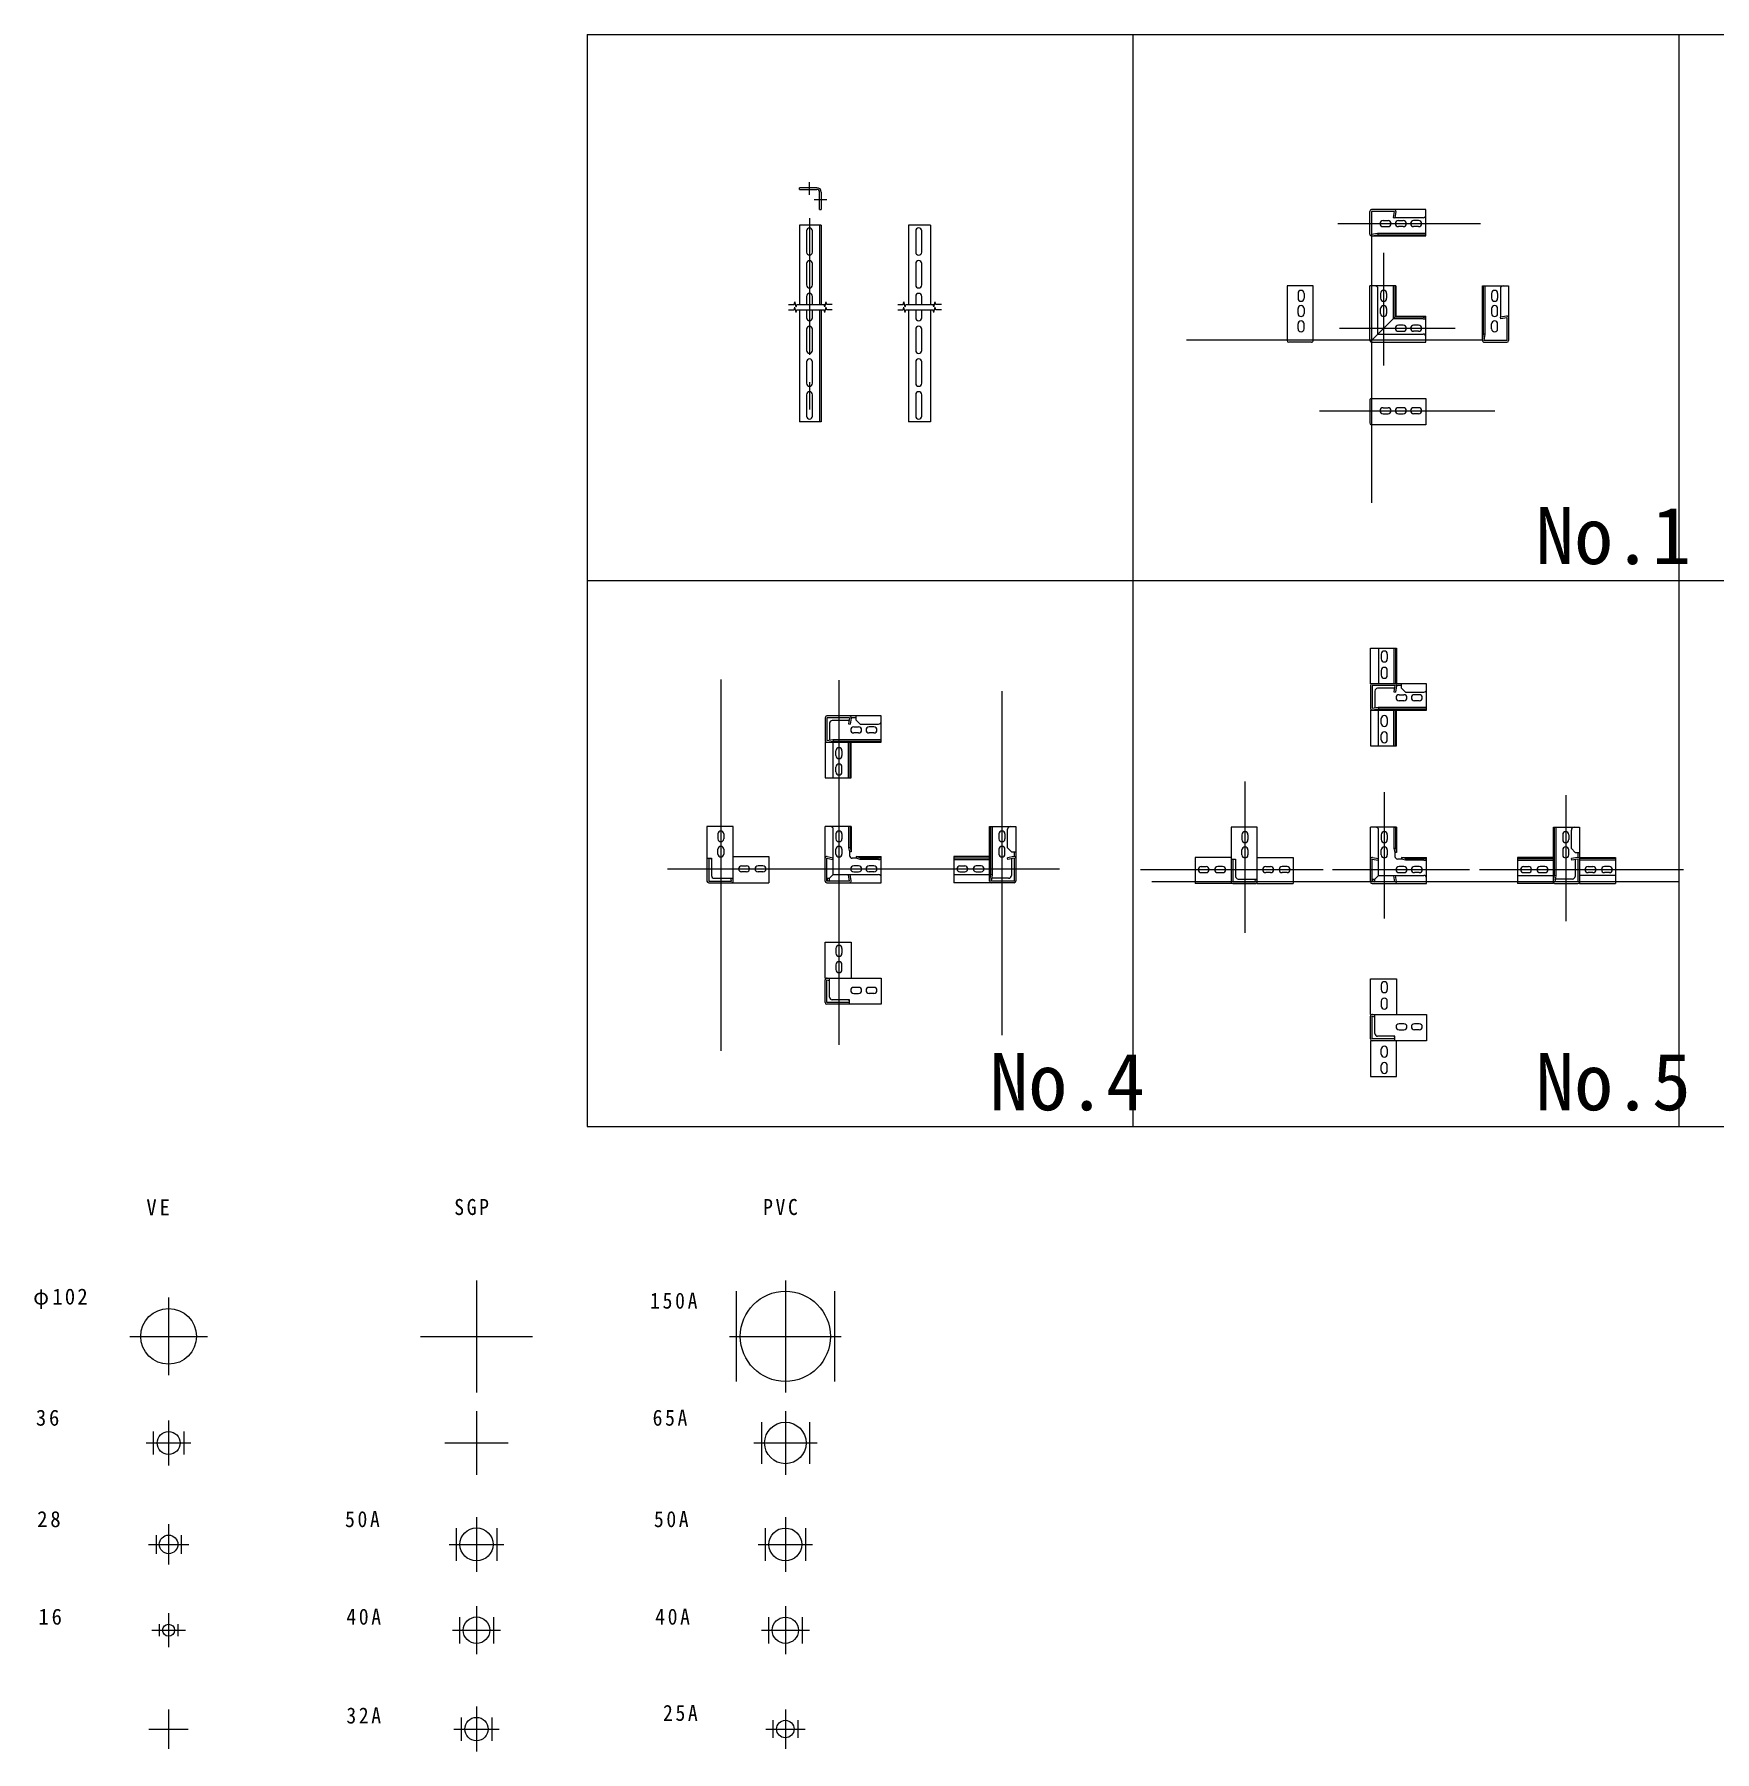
# Model space of a CAD drawing. Units: millimetres at full size, sheet at 1:50. Extents: x -29943 to 12787, y -4404 to 10657.
# Drawn here: x -13202 to -10124, y 7513 to 10657 of the extents above; entities that cross this region are included whole.
import ezdxf
from ezdxf.enums import TextEntityAlignment as Align

# ---------------------------------------------------------------- set-up
doc = ezdxf.new("R2010")
doc.units = ezdxf.units.MM
doc.header["$LTSCALE"] = 50
doc.linetypes.add('CHAIN1', pattern=[8, 5, -1, 1, -1])
for name, color, linetype, lineweight in [('0-1_接続金具', 7, 'Continuous', 18), ('0-2_中心線', 4, 'Continuous', 9), ('0-4_パイプ', 7, 'Continuous', 9)]:
    doc.layers.add(name, color=color, linetype=linetype, lineweight=lineweight)
doc.styles.add('ＭＳ ゴシック', font='')
doc.styles.get('ＭＳ ゴシック').set_extended_font_data('MS Gothic')

msp = doc.modelspace()

# ---------------------------------------------------------------- linework, layer by layer
at = {"layer": '0-1_接続金具', "color": 4}
for p, q in [((-12189.16, 10657.04), (-12189.16, 8657.04)), ((-11189.16, 10657.04), (-11189.16, 8657.04)), ((-10189.16, 10657.04), (-10189.16, 8657.04)), ((-11820.08, 10162.68), (-11810.08, 10162.68)), ((-11810.08, 10162.68), (-11808.83, 10167.34)), ((-11810.08, 10152.68), (-11808.83, 10157.34)), ((-11806.33, 10158.01), (-11808.83, 10167.34)), ((-11806.33, 10148.01), (-11808.83, 10157.34)), ((-11806.33, 10158.01), (-11805.08, 10162.68)), ((-11805.08, 10162.68), (-11755.08, 10162.68)), ((-11753.83, 10158.01), (-11755.08, 10162.68)), ((-11753.83, 10158.01), (-11751.33, 10167.34)), ((-11753.83, 10148.01), (-11751.33, 10157.34)), ((-11750.08, 10162.68), (-11751.33, 10167.34)), ((-11750.08, 10152.68), (-11751.33, 10157.34)), ((-11740.08, 10162.68), (-11750.08, 10162.68)), ((-11620.08, 10162.68), (-11610.08, 10162.68)), ((-11610.08, 10162.68), (-11608.83, 10167.34)), ((-11610.08, 10152.68), (-11608.83, 10157.34)), ((-11606.33, 10158.01), (-11608.83, 10167.34)), ((-11606.33, 10148.01), (-11608.83, 10157.34)), ((-11606.33, 10158.01), (-11605.08, 10162.68)), ((-11605.08, 10162.68), (-11555.08, 10162.68)), ((-11553.83, 10158.01), (-11555.08, 10162.68)), ((-11553.83, 10158.01), (-11551.33, 10167.34)), ((-11553.83, 10148.01), (-11551.33, 10157.34)), ((-11550.08, 10162.68), (-11551.33, 10167.34)), ((-11550.08, 10152.68), (-11551.33, 10157.34)), ((-11540.08, 10162.68), (-11550.08, 10162.68)), ((-11820.08, 10152.68), (-11810.08, 10152.68)), ((-11806.33, 10148.01), (-11805.08, 10152.68)), ((-11805.08, 10152.68), (-11755.08, 10152.68)), ((-11753.83, 10148.01), (-11755.08, 10152.68)), ((-11740.08, 10152.68), (-11750.08, 10152.68)), ((-11620.08, 10152.68), (-11610.08, 10152.68)), ((-11606.33, 10148.01), (-11605.08, 10152.68)), ((-11605.08, 10152.68), (-11555.08, 10152.68)), ((-11553.83, 10148.01), (-11555.08, 10152.68)), ((-11540.08, 10152.68), (-11550.08, 10152.68)), ((-12189.16, 9657.04), (-8189.16, 9657.04)), ((-12189.16, 8657.04), (-8189.16, 8657.04))]:
    msp.add_line(p, q, dxfattribs=at)
at = {"layer": '0-1_接続金具', "color": 4, "linetype": 'CHAIN1'}
for p, q in [((-11781.68, 10363.11), (-11781.68, 10386.31)), ((-11773.28, 10354.71), (-11750.08, 10354.71))]:
    msp.add_line(p, q, dxfattribs=at)
at = {"layer": '0-1_接続金具'}
for p, q in [((-11768.08, 10376.31), (-11800.08, 10376.31)), ((-11800.08, 10373.11), (-11800.08, 10376.31)), ((-11800.08, 10373.11), (-11768.08, 10373.11)), ((-11763.28, 10336.31), (-11763.28, 10368.31)), ((-11760.08, 10368.31), (-11760.08, 10336.31)), ((-11763.28, 10336.31), (-11760.08, 10336.31)), ((-10755.48, 10291.26), (-10755.48, 10332.86)), ((-10652.48, 10336.06), (-10752.28, 10336.06)), ((-10710.72, 10332.86), (-10752.28, 10332.86)), ((-10752.28, 10332.86), (-10752.28, 10291.26)), ((-10730.98, 10316.06), (-10721.98, 10316.06)), ((-10707.52, 10332.55), (-10709.53, 10321.06)), ((-10657.48, 10321.06), (-10709.53, 10321.06)), ((-10702.98, 10316.06), (-10693.98, 10316.06)), ((-10665.98, 10316.06), (-10674.98, 10316.06)), ((-10652.48, 10288.06), (-10652.48, 10336.06)), ((-11760.08, 10307.68), (-11800.08, 10307.68)), ((-11800.08, 10307.68), (-11800.08, 10162.68)), ((-11787.18, 10297.18), (-11787.18, 10258.18)), ((-11776.18, 10258.18), (-11776.18, 10297.18)), ((-11763.28, 10307.68), (-11763.28, 10162.68)), ((-11760.08, 10307.68), (-11760.08, 10162.68)), ((-11560.08, 10307.68), (-11600.08, 10307.68)), ((-11600.08, 10307.68), (-11600.08, 10162.68)), ((-11587.18, 10297.18), (-11587.18, 10258.18)), ((-11576.18, 10258.18), (-11576.18, 10297.18)), ((-11560.08, 10307.68), (-11560.08, 10162.68)), ((-10752.28, 10288.06), (-10652.48, 10288.06)), ((-10751.73, 10288.11), (-10740.48, 10290.08)), ((-10741.03, 10293.23), (-10740.48, 10290.08)), ((-10740.48, 10290.08), (-10652.48, 10290.08)), ((-10730.98, 10305.06), (-10721.98, 10305.06)), ((-10693.98, 10305.06), (-10702.98, 10305.06)), ((-10665.98, 10305.06), (-10674.98, 10305.06)), ((-11787.18, 10237.18), (-11787.18, 10198.18)), ((-11776.18, 10198.18), (-11776.18, 10237.18)), ((-11587.18, 10237.18), (-11587.18, 10198.18)), ((-11576.18, 10198.18), (-11576.18, 10237.18)), ((-10858.84, 10196.33), (-10906.84, 10196.33)), ((-10906.84, 10196.33), (-10906.84, 10096.53)), ((-10858.84, 10096.53), (-10858.84, 10196.33)), ((-10707.48, 10196.33), (-10755.48, 10196.33)), ((-10755.48, 10098.33), (-10755.48, 10196.33)), ((-10740.48, 10108.33), (-10740.48, 10191.33)), ((-10712.69, 10191.33), (-10712.69, 10136.13)), ((-10709.53, 10191.33), (-10709.53, 10139.28)), ((-10549.11, 10196.33), (-10501.11, 10196.33)), ((-10549.11, 10096.53), (-10549.11, 10196.33)), ((-10547.1, 10108.33), (-10547.1, 10196.33)), ((-10516.11, 10191.33), (-10516.11, 10139.28)), ((-10501.11, 10196.33), (-10501.11, 10096.53)), ((-11787.18, 10177.18), (-11787.18, 10162.68)), ((-11776.18, 10162.68), (-11776.18, 10177.18)), ((-11587.18, 10177.18), (-11587.18, 10162.68)), ((-11576.18, 10162.68), (-11576.18, 10177.18)), ((-10886.84, 10182.83), (-10886.84, 10173.83)), ((-10875.84, 10182.83), (-10875.84, 10173.83)), ((-10735.48, 10182.83), (-10735.48, 10173.83)), ((-10724.48, 10182.83), (-10724.48, 10173.83)), ((-10532.11, 10182.83), (-10532.11, 10173.83)), ((-10521.11, 10182.83), (-10521.11, 10173.83)), ((-11800.08, 10152.68), (-11800.08, 9947.68)), ((-11787.18, 10152.68), (-11787.18, 10138.18)), ((-11776.18, 10138.18), (-11776.18, 10152.68)), ((-11763.28, 10152.68), (-11763.28, 9947.68)), ((-11760.08, 10152.68), (-11760.08, 9947.68)), ((-11600.08, 10152.68), (-11600.08, 9947.68)), ((-11587.18, 10152.68), (-11587.18, 10138.18)), ((-11576.18, 10138.18), (-11576.18, 10152.68)), ((-11560.08, 10152.68), (-11560.08, 9947.68)), ((-10886.84, 10145.83), (-10886.84, 10154.83)), ((-10886.84, 10117.83), (-10886.84, 10126.83)), ((-10875.84, 10154.83), (-10875.84, 10145.83)), ((-10875.84, 10117.83), (-10875.84, 10126.83)), ((-10754.01, 10094.8), (-10707.48, 10141.33)), ((-10735.48, 10145.83), (-10735.48, 10154.83)), ((-10724.48, 10154.83), (-10724.48, 10145.83)), ((-10657.48, 10136.13), (-10712.69, 10136.13)), ((-10657.48, 10139.28), (-10709.53, 10139.28)), ((-10652.48, 10093.33), (-10652.48, 10141.33)), ((-10532.11, 10154.83), (-10532.11, 10145.83)), ((-10532.11, 10117.83), (-10532.11, 10126.83)), ((-10521.11, 10145.83), (-10521.11, 10154.83)), ((-10521.11, 10117.83), (-10521.11, 10126.83)), ((-10504.63, 10141.29), (-10516.11, 10139.28)), ((-10504.31, 10138.1), (-10504.31, 10096.53)), ((-11787.18, 10117.18), (-11787.18, 10078.18)), ((-11776.18, 10078.18), (-11776.18, 10117.18)), ((-11587.18, 10117.18), (-11587.18, 10078.18)), ((-11576.18, 10078.18), (-11576.18, 10117.18)), ((-10740.48, 10108.33), (-10657.48, 10108.33)), ((-10693.98, 10124.33), (-10702.98, 10124.33)), ((-10702.98, 10113.33), (-10693.98, 10113.33)), ((-10665.98, 10124.33), (-10674.98, 10124.33)), ((-10665.98, 10113.33), (-10674.98, 10113.33)), ((-10549.07, 10097.09), (-10547.1, 10108.33)), ((-10543.94, 10107.78), (-10547.1, 10108.33)), ((-10504.31, 10096.53), (-10545.91, 10096.53)), ((-10862.04, 10093.33), (-10903.64, 10093.33)), ((-10750.48, 10093.33), (-10652.48, 10093.33)), ((-10545.91, 10093.33), (-10504.31, 10093.33)), ((-11787.18, 10057.18), (-11787.18, 10018.18)), ((-11776.18, 10018.18), (-11776.18, 10057.18)), ((-11587.18, 10057.18), (-11587.18, 10018.18)), ((-11576.18, 10018.18), (-11576.18, 10057.18)), ((-11787.18, 9997.18), (-11787.18, 9958.18)), ((-11776.18, 9958.18), (-11776.18, 9997.18)), ((-11587.18, 9997.18), (-11587.18, 9958.18)), ((-11576.18, 9958.18), (-11576.18, 9997.18)), ((-10755.48, 9987.15), (-10755.48, 9945.55)), ((-10752.28, 9990.35), (-10652.48, 9990.35)), ((-10730.98, 9973.35), (-10721.98, 9973.35)), ((-10693.98, 9973.35), (-10702.98, 9973.35)), ((-10665.98, 9973.35), (-10674.98, 9973.35)), ((-10652.48, 9990.35), (-10652.48, 9942.35)), ((-11760.08, 9947.68), (-11800.08, 9947.68)), ((-11560.08, 9947.68), (-11600.08, 9947.68)), ((-10652.48, 9942.35), (-10752.28, 9942.35)), ((-10730.98, 9962.35), (-10721.98, 9962.35)), ((-10702.98, 9962.35), (-10693.98, 9962.35)), ((-10665.98, 9962.35), (-10674.98, 9962.35)), ((-10754.24, 9533.38), (-10706.24, 9533.38)), ((-10754.24, 9467.88), (-10754.24, 9533.38)), ((-10739.26, 9533.38), (-10739.26, 9467.88)), ((-10711.47, 9533.38), (-10711.47, 9467.88)), ((-10708.32, 9533.38), (-10708.32, 9467.88)), ((-10706.24, 9533.38), (-10706.24, 9467.88)), ((-10734.24, 9522.38), (-10734.24, 9513.38)), ((-10723.24, 9522.38), (-10723.24, 9513.38)), ((-10651.24, 9467.88), (-10754.24, 9467.88)), ((-10754.24, 9464.68), (-10754.24, 9423.08)), ((-10751.04, 9464.68), (-10751.04, 9423.08)), ((-10709.44, 9464.68), (-10751.04, 9464.68)), ((-10734.24, 9492.41), (-10734.24, 9483.38)), ((-10723.24, 9483.38), (-10723.24, 9492.38)), ((-10709.44, 9464.68), (-10711.41, 9453.43)), ((-10697.24, 9464.68), (-10706.24, 9464.68)), ((-10697.24, 9459.95), (-10697.24, 9467.88)), ((-10651.24, 9419.88), (-10651.24, 9467.88)), ((-10745.99, 9454.63), (-10745.99, 9423.96)), ((-10710.32, 9459.63), (-10740.99, 9459.63)), ((-10711.41, 9453.43), (-10708.25, 9452.88)), ((-10706.28, 9464.13), (-10708.25, 9452.88)), ((-10701.74, 9447.88), (-10692.74, 9447.88)), ((-10692.74, 9436.88), (-10701.74, 9436.88)), ((-10690.17, 9452.88), (-10697.24, 9459.95)), ((-10690.17, 9452.88), (-10656.24, 9452.88)), ((-10664.74, 9447.88), (-10673.74, 9447.88)), ((-10664.74, 9436.88), (-10673.74, 9436.88)), ((-11753.2, 9405.75), (-11753.2, 9364.15)), ((-11650.2, 9408.95), (-11750, 9408.95)), ((-11750, 9405.75), (-11750, 9364.15)), ((-11708.4, 9405.75), (-11750, 9405.75)), ((-11708.4, 9405.75), (-11710.38, 9394.5)), ((-11705.25, 9405.2), (-11707.22, 9393.95)), ((-11696.2, 9405.75), (-11705.2, 9405.75)), ((-11696.2, 9401.02), (-11696.2, 9408.95)), ((-11650.2, 9360.95), (-11650.2, 9408.95)), ((-10754.24, 9419.88), (-10651.24, 9419.88)), ((-10754.24, 9419.88), (-10754.24, 9354.38)), ((-10751.04, 9423.08), (-10739.79, 9425.05)), ((-10750.48, 9419.93), (-10739.24, 9421.9)), ((-10739.79, 9425.05), (-10739.24, 9421.9)), ((-10739.79, 9425.05), (-10651.24, 9425.05)), ((-10739.26, 9354.38), (-10739.26, 9419.88)), ((-10739.24, 9421.9), (-10651.24, 9421.9)), ((-10734.24, 9395.35), (-10734.24, 9404.38)), ((-10723.24, 9404.38), (-10723.24, 9395.38)), ((-10711.47, 9354.38), (-10711.47, 9419.88)), ((-10708.32, 9354.38), (-10708.32, 9419.88)), ((-11744.95, 9395.7), (-11744.95, 9365.03)), ((-11709.29, 9400.7), (-11739.95, 9400.7)), ((-11710.38, 9394.5), (-11707.22, 9393.95)), ((-11700.7, 9388.95), (-11691.7, 9388.95)), ((-11691.7, 9377.95), (-11700.7, 9377.95)), ((-11689.13, 9393.95), (-11696.2, 9401.02)), ((-11689.13, 9393.95), (-11655.2, 9393.95)), ((-11663.7, 9388.95), (-11672.7, 9388.95)), ((-11663.7, 9377.95), (-11672.7, 9377.95)), ((-10734.24, 9365.38), (-10734.24, 9374.38)), ((-10723.24, 9365.38), (-10723.24, 9374.38)), ((-11753.2, 9360.95), (-11650.2, 9360.95)), ((-11753.2, 9360.95), (-11753.2, 9295.45)), ((-11750, 9364.15), (-11738.76, 9366.12)), ((-11749.45, 9361), (-11738.2, 9362.97)), ((-11738.76, 9366.12), (-11738.2, 9362.97)), ((-11738.76, 9366.12), (-11650.2, 9366.12)), ((-11738.23, 9295.45), (-11738.23, 9360.95)), ((-11738.2, 9362.97), (-11650.2, 9362.97)), ((-11733.2, 9336.42), (-11733.2, 9345.45)), ((-11722.2, 9345.45), (-11722.2, 9336.45)), ((-11710.44, 9295.45), (-11710.44, 9360.95)), ((-11707.29, 9295.45), (-11707.29, 9360.95)), ((-11733.2, 9306.45), (-11733.2, 9315.45)), ((-11722.2, 9306.45), (-11722.2, 9315.45)), ((-11921.59, 9206.53), (-11969.59, 9206.53)), ((-11969.59, 9206.53), (-11969.59, 9106.73)), ((-11949.59, 9193.03), (-11949.59, 9184.03)), ((-11938.59, 9193.03), (-11938.59, 9184.03)), ((-11921.59, 9103.53), (-11921.59, 9206.53)), ((-11705.2, 9206.53), (-11753.2, 9206.53)), ((-11753.2, 9106.73), (-11753.2, 9206.53)), ((-11738.2, 9118.53), (-11738.2, 9201.53)), ((-11733.2, 9193.03), (-11733.2, 9184.03)), ((-11722.2, 9193.03), (-11722.2, 9184.03)), ((-11710.41, 9201.53), (-11710.41, 9167.6)), ((-11707.26, 9201.53), (-11707.26, 9167.6)), ((-11705.2, 9206.53), (-11705.2, 9160.53)), ((-11451.74, 9206.53), (-11403.74, 9206.53)), ((-11451.74, 9106.73), (-11451.74, 9206.53)), ((-11449.72, 9118.53), (-11449.72, 9206.53)), ((-11446.57, 9117.98), (-11446.57, 9206.53)), ((-11434.74, 9193.03), (-11434.74, 9184.03)), ((-11423.74, 9193.03), (-11423.74, 9184.03)), ((-11418.74, 9167.6), (-11418.74, 9201.53)), ((-11403.74, 9206.53), (-11403.74, 9106.73)), ((-10961.49, 9205.12), (-11009.49, 9205.12)), ((-11009.49, 9205.12), (-11009.49, 9102.12)), ((-10989.49, 9191.62), (-10989.49, 9182.62)), ((-10978.49, 9191.62), (-10978.49, 9182.62)), ((-10961.49, 9102.12), (-10961.49, 9205.12)), ((-10706.24, 9205.12), (-10754.24, 9205.12)), ((-10754.24, 9105.32), (-10754.24, 9205.12)), ((-10739.24, 9117.12), (-10739.24, 9200.12)), ((-10734.24, 9191.62), (-10734.24, 9182.62)), ((-10723.24, 9191.62), (-10723.24, 9182.62)), ((-10711.44, 9200.12), (-10711.44, 9166.19)), ((-10708.29, 9200.12), (-10708.29, 9166.19)), ((-10706.24, 9205.12), (-10706.24, 9159.12)), ((-10419.01, 9205.12), (-10371.01, 9205.12)), ((-10419.01, 9102.12), (-10419.01, 9205.12)), ((-10416.99, 9117.12), (-10416.99, 9205.12)), ((-10413.84, 9116.57), (-10413.84, 9205.12)), ((-10402.01, 9191.62), (-10402.01, 9182.62)), ((-10391.01, 9191.62), (-10391.01, 9182.62)), ((-10386.01, 9166.19), (-10386.01, 9200.12)), ((-11949.59, 9156.03), (-11949.59, 9165.03)), ((-11938.59, 9165.03), (-11938.59, 9156.03)), ((-11921.59, 9151.53), (-11856.09, 9151.53)), ((-11856.09, 9151.53), (-11856.09, 9103.53)), ((-11749.45, 9151.49), (-11738.2, 9149.51)), ((-11733.2, 9156.03), (-11733.2, 9165.03)), ((-11722.2, 9165.03), (-11722.2, 9156.03)), ((-11710.41, 9167.6), (-11708.36, 9160.53)), ((-11707.26, 9167.6), (-11710.41, 9167.6)), ((-11708.36, 9160.53), (-11708.36, 9153.38)), ((-11705.2, 9160.53), (-11708.36, 9160.53)), ((-11707.26, 9167.6), (-11705.2, 9160.53)), ((-11689.13, 9149.48), (-11696.2, 9151.53)), ((-11696.2, 9151.53), (-11696.2, 9148.38)), ((-11696.2, 9151.53), (-11650.2, 9151.53)), ((-11650.2, 9103.53), (-11650.2, 9151.53)), ((-11517.24, 9151.53), (-11517.24, 9103.53)), ((-11451.74, 9151.53), (-11517.24, 9151.53)), ((-11434.74, 9165.03), (-11434.74, 9156.03)), ((-11423.74, 9156.03), (-11423.74, 9165.03)), ((-11418.74, 9167.6), (-11411.67, 9160.53)), ((-11407.49, 9151.49), (-11418.74, 9149.51)), ((-11411.67, 9160.53), (-11403.74, 9160.53)), ((-11406.94, 9160.53), (-11406.94, 9151.53)), ((-11074.99, 9150.12), (-11074.99, 9102.12)), ((-11009.49, 9150.12), (-11074.99, 9150.12)), ((-10989.49, 9154.62), (-10989.49, 9163.62)), ((-10978.49, 9163.62), (-10978.49, 9154.62)), ((-10961.49, 9150.12), (-10895.99, 9150.12)), ((-10895.99, 9150.12), (-10895.99, 9102.12)), ((-10734.24, 9154.62), (-10734.24, 9163.62)), ((-10723.24, 9163.62), (-10723.24, 9154.62)), ((-10711.44, 9166.19), (-10709.39, 9159.12)), ((-10708.29, 9166.19), (-10711.44, 9166.19)), ((-10709.39, 9159.12), (-10709.39, 9151.97)), ((-10706.24, 9159.12), (-10709.39, 9159.12)), ((-10708.29, 9166.19), (-10706.24, 9159.12)), ((-10690.17, 9148.06), (-10697.24, 9150.12)), ((-10697.24, 9150.12), (-10697.24, 9146.97)), ((-10697.24, 9150.12), (-10651.24, 9150.12)), ((-10651.24, 9102.12), (-10651.24, 9150.12)), ((-10484.51, 9150.12), (-10484.51, 9102.12)), ((-10419.01, 9150.12), (-10484.51, 9150.12)), ((-10402.01, 9163.62), (-10402.01, 9154.62)), ((-10391.01, 9154.62), (-10391.01, 9163.62)), ((-10386.01, 9166.19), (-10378.94, 9159.12)), ((-10378.94, 9159.12), (-10371.01, 9159.12)), ((-10374.21, 9159.12), (-10374.21, 9150.12)), ((-10371.01, 9150.12), (-10305.51, 9150.12)), ((-10305.51, 9150.12), (-10305.51, 9102.12)), ((-11969.59, 9148.33), (-11961.34, 9148.33)), ((-11966.39, 9148.33), (-11966.39, 9106.73)), ((-11966.39, 9148.33), (-11961.34, 9147.45)), ((-11961.34, 9148.33), (-11961.34, 9116.78)), ((-11906.06, 9134.53), (-11897.06, 9134.53)), ((-11897.06, 9123.53), (-11906.06, 9123.53)), ((-11867.06, 9134.53), (-11876.06, 9134.53)), ((-11867.06, 9123.53), (-11876.06, 9123.53)), ((-11750, 9148.33), (-11738.76, 9146.36)), ((-11738.76, 9146.36), (-11738.2, 9149.51)), ((-11696.2, 9148.38), (-11703.36, 9148.38)), ((-11691.7, 9134.53), (-11700.7, 9134.53)), ((-11700.7, 9123.53), (-11691.7, 9123.53)), ((-11689.13, 9146.32), (-11696.2, 9148.38)), ((-11689.13, 9149.48), (-11689.13, 9146.32)), ((-11689.13, 9149.48), (-11655.2, 9149.48)), ((-11655.2, 9146.32), (-11689.13, 9146.32)), ((-11663.7, 9134.53), (-11672.7, 9134.53)), ((-11663.7, 9123.53), (-11672.7, 9123.53)), ((-11517.24, 9149.51), (-11451.74, 9149.51)), ((-11517.24, 9146.36), (-11451.74, 9146.36)), ((-11506.26, 9134.53), (-11497.26, 9134.53)), ((-11506.26, 9123.53), (-11497.26, 9123.53)), ((-11467.26, 9134.53), (-11476.26, 9134.53)), ((-11476.26, 9123.53), (-11467.26, 9123.53)), ((-11418.19, 9146.36), (-11418.74, 9149.51)), ((-11406.94, 9148.33), (-11418.19, 9146.36)), ((-11411.99, 9147.45), (-11411.99, 9116.78)), ((-11406.94, 9148.33), (-11406.94, 9106.73)), ((-11064.02, 9133.12), (-11055.02, 9133.12)), ((-11064.02, 9122.12), (-11055.02, 9122.12)), ((-11025.02, 9133.12), (-11034.02, 9133.12)), ((-11034.02, 9122.12), (-11025.02, 9122.12)), ((-11009.49, 9146.92), (-11001.24, 9146.92)), ((-11006.29, 9146.92), (-11006.29, 9105.32)), ((-11006.29, 9146.92), (-11001.24, 9146.03)), ((-11001.24, 9146.92), (-11001.24, 9115.37)), ((-10945.97, 9133.12), (-10936.97, 9133.12)), ((-10936.97, 9122.12), (-10945.97, 9122.12)), ((-10906.97, 9133.12), (-10915.97, 9133.12)), ((-10906.97, 9122.12), (-10915.97, 9122.12)), ((-10751.04, 9146.92), (-10739.79, 9144.95)), ((-10750.48, 9150.07), (-10739.24, 9148.1)), ((-10739.79, 9144.95), (-10739.24, 9148.1)), ((-10697.24, 9146.97), (-10704.39, 9146.97)), ((-10692.74, 9133.12), (-10701.74, 9133.12)), ((-10701.74, 9122.12), (-10692.74, 9122.12)), ((-10690.17, 9144.91), (-10697.24, 9146.97)), ((-10690.17, 9148.06), (-10690.17, 9144.91)), ((-10690.17, 9148.06), (-10656.24, 9148.06)), ((-10656.24, 9144.91), (-10690.17, 9144.91)), ((-10664.74, 9133.12), (-10673.74, 9133.12)), ((-10664.74, 9122.12), (-10673.74, 9122.12)), ((-10484.51, 9148.1), (-10419.01, 9148.1)), ((-10484.51, 9144.95), (-10419.01, 9144.95)), ((-10473.53, 9133.12), (-10464.53, 9133.12)), ((-10473.53, 9122.12), (-10464.53, 9122.12)), ((-10434.53, 9133.12), (-10443.53, 9133.12)), ((-10443.53, 9122.12), (-10434.53, 9122.12)), ((-10374.76, 9150.07), (-10386.01, 9148.1)), ((-10385.45, 9144.95), (-10386.01, 9148.1)), ((-10374.21, 9146.92), (-10385.45, 9144.95)), ((-10379.26, 9146.03), (-10379.26, 9115.37)), ((-10374.21, 9146.92), (-10374.21, 9105.32)), ((-10305.51, 9148.1), (-10371.01, 9148.1)), ((-10305.51, 9144.95), (-10371.01, 9144.95)), ((-10355.48, 9133.12), (-10346.48, 9133.12)), ((-10346.48, 9122.12), (-10355.48, 9122.12)), ((-10316.48, 9133.12), (-10325.48, 9133.12)), ((-10316.48, 9122.12), (-10325.48, 9122.12)), ((-11966.39, 9106.73), (-11924.79, 9106.73)), ((-11966.39, 9103.53), (-11856.09, 9103.53)), ((-11956.34, 9111.78), (-11921.59, 9111.78)), ((-11924.79, 9106.73), (-11925.67, 9111.78)), ((-11921.64, 9107.29), (-11922.42, 9111.78)), ((-11750, 9111.78), (-11744.95, 9111.78)), ((-11750, 9103.53), (-11650.2, 9103.53)), ((-11744.95, 9111.78), (-11738.2, 9118.53)), ((-11744.95, 9106.73), (-11744.95, 9111.78)), ((-11738.2, 9118.53), (-11655.2, 9118.53)), ((-11710.38, 9117.98), (-11707.22, 9118.53)), ((-11708.4, 9106.73), (-11710.38, 9117.98)), ((-11705.25, 9107.29), (-11707.22, 9118.53)), ((-11517.24, 9118.53), (-11451.74, 9118.53)), ((-11406.94, 9103.53), (-11517.24, 9103.53)), ((-11451.69, 9107.29), (-11449.72, 9118.53)), ((-11446.57, 9117.98), (-11449.72, 9118.53)), ((-11448.54, 9106.73), (-11446.57, 9117.98)), ((-11406.94, 9106.73), (-11448.54, 9106.73)), ((-11416.99, 9111.78), (-11447.65, 9111.78)), ((-11009.49, 9102.12), (-11074.99, 9102.12)), ((-11006.29, 9105.32), (-10964.69, 9105.32)), ((-11006.29, 9102.12), (-10964.69, 9102.12)), ((-10996.24, 9110.37), (-10961.49, 9110.37)), ((-10964.69, 9105.32), (-10965.58, 9110.37)), ((-10961.54, 9105.87), (-10962.33, 9110.37)), ((-10961.49, 9102.12), (-10895.99, 9102.12)), ((-10751.04, 9110.37), (-10745.99, 9110.37)), ((-10751.04, 9102.12), (-10651.24, 9102.12)), ((-10745.99, 9110.37), (-10739.24, 9117.12)), ((-10745.99, 9105.32), (-10745.99, 9110.37)), ((-10739.24, 9117.12), (-10656.24, 9117.12)), ((-10711.41, 9116.57), (-10708.25, 9117.12)), ((-10709.44, 9105.32), (-10711.41, 9116.57)), ((-10706.28, 9105.87), (-10708.25, 9117.12)), ((-10484.51, 9117.12), (-10419.01, 9117.12)), ((-10419.01, 9102.12), (-10484.51, 9102.12)), ((-10418.96, 9105.87), (-10416.99, 9117.12)), ((-10413.84, 9116.57), (-10416.99, 9117.12)), ((-10415.81, 9105.32), (-10413.84, 9116.57)), ((-10374.21, 9105.32), (-10415.81, 9105.32)), ((-10415.81, 9102.12), (-10374.21, 9102.12)), ((-10384.26, 9110.37), (-10414.92, 9110.37)), ((-10305.51, 9117.12), (-10371.01, 9117.12)), ((-11753.2, 8929.03), (-11753.2, 8994.53)), ((-11733.2, 8983.53), (-11733.2, 8974.53)), ((-11722.2, 8983.53), (-11722.2, 8974.53)), ((-11733.2, 8953.55), (-11733.2, 8944.53)), ((-11722.2, 8944.53), (-11722.2, 8953.53)), ((-11753.2, 8929.03), (-11650.2, 8929.03)), ((-11753.2, 8884.23), (-11753.2, 8925.83)), ((-11750, 8884.23), (-11750, 8925.83)), ((-11750, 8925.83), (-11744.95, 8924.94)), ((-11749.45, 8928.98), (-11744.95, 8928.19)), ((-11744.95, 8894.28), (-11744.95, 8929.03)), ((-11691.7, 8912.03), (-11700.7, 8912.03)), ((-11700.7, 8901.03), (-11691.7, 8901.03)), ((-11663.7, 8912.03), (-11672.7, 8912.03)), ((-11663.7, 8901.03), (-11672.7, 8901.03)), ((-11650.2, 8929.03), (-11650.2, 8881.03)), ((-10754.24, 8862.38), (-10754.24, 8927.88)), ((-10734.24, 8916.88), (-10734.24, 8907.88)), ((-10723.24, 8916.88), (-10723.24, 8907.88)), ((-11708.4, 8884.23), (-11750, 8884.23)), ((-11650.2, 8881.03), (-11750, 8881.03)), ((-11708.4, 8889.28), (-11739.95, 8889.28)), ((-11708.4, 8884.23), (-11709.29, 8889.28)), ((-11708.4, 8881.03), (-11708.4, 8889.28)), ((-10734.24, 8886.91), (-10734.24, 8877.88)), ((-10723.24, 8877.88), (-10723.24, 8886.88)), ((-10754.24, 8862.38), (-10651.24, 8862.38)), ((-10754.24, 8817.58), (-10754.24, 8859.18)), ((-10751.04, 8817.58), (-10751.04, 8859.18)), ((-10751.04, 8859.18), (-10745.99, 8858.3)), ((-10750.48, 8862.33), (-10745.99, 8861.55)), ((-10745.99, 8827.63), (-10745.99, 8862.38)), ((-10692.74, 8845.38), (-10701.74, 8845.38)), ((-10664.74, 8845.38), (-10673.74, 8845.38)), ((-10651.24, 8862.38), (-10651.24, 8814.38)), ((-10754.24, 8814.38), (-10754.24, 8748.88)), ((-10651.24, 8814.38), (-10754.24, 8814.38)), ((-10709.44, 8817.58), (-10751.04, 8817.58)), ((-10709.44, 8822.63), (-10740.99, 8822.63)), ((-10709.44, 8817.58), (-10710.32, 8822.63)), ((-10709.44, 8814.38), (-10709.44, 8822.63)), ((-10701.74, 8834.38), (-10692.74, 8834.38)), ((-10664.74, 8834.38), (-10673.74, 8834.38)), ((-10734.24, 8789.86), (-10734.24, 8798.88)), ((-10723.24, 8798.88), (-10723.24, 8789.88)), ((-10734.24, 8759.88), (-10734.24, 8768.88)), ((-10723.24, 8759.88), (-10723.24, 8768.88))]:
    msp.add_line(p, q, dxfattribs=at)
at = {"layer": '0-1_接続金具', "color": 4, "linetype": 'CHAIN1', "lineweight": 9}
msp.add_line((-11781.68, 10320.3), (-11781.68, 9937.06), dxfattribs=at)
at = {"layer": '0-1_接続金具', "color": 4}
msp.add_lwpolyline([(-12189.16, 10657.04), (-8189.16, 10657.04), (-8189.16, 8657.04)], dxfattribs=at)
at = {"layer": '0-1_接続金具'}
for points in [[(-10710.72, 10332.86), (-10712.69, 10321.61), (-10709.53, 10321.06)], [(-10752.28, 10291.26), (-10741.03, 10293.23), (-10652.48, 10293.23)], [(-10711.66, 10196.33), (-10711.84, 10196.26), (-10712.01, 10196.03), (-10712.17, 10195.66), (-10712.32, 10195.16), (-10712.45, 10194.55), (-10712.55, 10193.83), (-10712.62, 10193.04), (-10712.67, 10192.2), (-10712.69, 10191.33)], [(-10708.51, 10196.33), (-10708.68, 10196.26), (-10708.86, 10196.03), (-10709.02, 10195.66), (-10709.17, 10195.16), (-10709.29, 10194.55), (-10709.4, 10193.83), (-10709.47, 10193.04), (-10709.52, 10192.2), (-10709.53, 10191.33)], [(-10707.48, 10196.33), (-10707.48, 10141.33), (-10652.48, 10141.33)], [(-10545.91, 10096.53), (-10543.94, 10107.78), (-10543.94, 10196.33)], [(-10657.48, 10139.28), (-10656.61, 10139.29), (-10655.77, 10139.34), (-10654.98, 10139.42), (-10654.26, 10139.52), (-10653.65, 10139.64), (-10653.15, 10139.79), (-10652.78, 10139.95), (-10652.55, 10140.13), (-10652.48, 10140.31)], [(-10657.48, 10136.13), (-10656.61, 10136.14), (-10655.77, 10136.19), (-10654.98, 10136.26), (-10654.26, 10136.37), (-10653.65, 10136.49), (-10653.15, 10136.64), (-10652.78, 10136.8), (-10652.55, 10136.98), (-10652.48, 10137.15)], [(-10504.31, 10138.1), (-10515.56, 10136.13), (-10516.11, 10139.28)], [(-10754.24, 9354.38), (-10706.24, 9354.38), (-10706.24, 9419.88)], [(-11753.2, 9295.45), (-11705.2, 9295.45), (-11705.2, 9360.95)], [(-11709.38, 9206.53), (-11709.56, 9206.46), (-11709.74, 9206.23), (-11709.9, 9205.86), (-11710.05, 9205.36), (-11710.17, 9204.75), (-11710.28, 9204.03), (-11710.35, 9203.24), (-11710.4, 9202.4), (-11710.41, 9201.53)], [(-11706.23, 9206.53), (-11706.41, 9206.46), (-11706.58, 9206.23), (-11706.75, 9205.86), (-11706.89, 9205.36), (-11707.02, 9204.75), (-11707.12, 9204.03), (-11707.2, 9203.24), (-11707.25, 9202.4), (-11707.26, 9201.53)], [(-10710.42, 9205.12), (-10710.6, 9205.04), (-10710.77, 9204.82), (-10710.93, 9204.45), (-10711.08, 9203.95), (-10711.2, 9203.33), (-10711.31, 9202.62), (-10711.38, 9201.83), (-10711.43, 9200.99), (-10711.44, 9200.12)], [(-10707.26, 9205.12), (-10707.44, 9205.04), (-10707.62, 9204.82), (-10707.78, 9204.45), (-10707.93, 9203.95), (-10708.05, 9203.33), (-10708.16, 9202.62), (-10708.23, 9201.83), (-10708.28, 9200.99), (-10708.29, 9200.12)], [(-10371.01, 9205.12), (-10371.01, 9102.12), (-10305.51, 9102.12)], [(-11655.2, 9149.48), (-11654.34, 9149.49), (-11653.49, 9149.54), (-11652.7, 9149.61), (-11651.99, 9149.72), (-11651.37, 9149.84), (-11650.87, 9149.99), (-11650.51, 9150.15), (-11650.28, 9150.33), (-11650.2, 9150.5)], [(-11708.4, 9106.73), (-11750, 9106.73), (-11750, 9148.33)], [(-11655.2, 9146.32), (-11654.34, 9146.34), (-11653.49, 9146.39), (-11652.7, 9146.46), (-11651.99, 9146.57), (-11651.37, 9146.69), (-11650.87, 9146.84), (-11650.51, 9147), (-11650.28, 9147.17), (-11650.2, 9147.35)], [(-10709.44, 9105.32), (-10751.04, 9105.32), (-10751.04, 9146.92)], [(-10656.24, 9148.06), (-10655.37, 9148.08), (-10654.53, 9148.12), (-10653.74, 9148.2), (-10653.02, 9148.3), (-10652.41, 9148.43), (-10651.91, 9148.58), (-10651.54, 9148.74), (-10651.31, 9148.91), (-10651.24, 9149.09)], [(-10656.24, 9144.91), (-10655.37, 9144.93), (-10654.53, 9144.97), (-10653.74, 9145.05), (-10653.02, 9145.15), (-10652.41, 9145.28), (-10651.91, 9145.42), (-10651.54, 9145.59), (-10651.31, 9145.76), (-10651.24, 9145.94)], [(-11753.2, 8994.53), (-11705.2, 8994.53), (-11705.2, 8929.03)], [(-10754.24, 8927.88), (-10706.24, 8927.88), (-10706.24, 8862.38)], [(-10754.24, 8748.88), (-10706.24, 8748.88), (-10706.24, 8814.38)]]:
    msp.add_lwpolyline(points, dxfattribs=at)
for centre, radius, start, end in [((-11768.08, 10368.31), 8, 0, 90), ((-11768.08, 10368.31), 4.8, 0, 90), ((-10752.28, 10332.86), 3.2, 90, 180), ((-10730.98, 10310.56), 5.5, 90, 270), ((-10721.98, 10310.56), 5.5, 270, 90), ((-10710.48, 10333.06), 3, 350.06416, 90), ((-10702.98, 10310.56), 5.5, 90, 270), ((-10693.98, 10310.56), 5.5, 270, 90), ((-10674.98, 10310.56), 5.5, 90, 270), ((-10665.98, 10310.56), 5.5, 270, 90), ((-10657.48, 10326.06), 5, 270, 0), ((-11781.68, 10297.18), 5.5, 0, 180), ((-11581.68, 10297.18), 5.5, 0, 180), ((-10752.28, 10291.26), 3.2, 180, 279.93584), ((-11781.68, 10258.18), 5.5, 180, 0), ((-11581.68, 10258.18), 5.5, 180, 0), ((-11781.68, 10237.18), 5.5, 0, 180), ((-11581.68, 10237.18), 5.5, 0, 180), ((-11781.68, 10198.18), 5.5, 180, 0), ((-11581.68, 10198.18), 5.5, 180, 0), ((-10881.34, 10182.83), 5.5, 0, 180), ((-10745.48, 10191.33), 5, 0, 90), ((-10729.98, 10182.83), 5.5, 0, 180), ((-10526.61, 10182.83), 5.5, 0, 180), ((-10511.11, 10191.33), 5, 90, 180), ((-11781.68, 10177.18), 5.5, 0, 180), ((-11581.68, 10177.18), 5.5, 0, 180), ((-10881.34, 10173.83), 5.5, 180, 0), ((-10881.34, 10154.83), 5.5, 0, 180), ((-10729.98, 10173.83), 5.5, 180, 0), ((-10729.98, 10154.83), 5.5, 0, 180), ((-10526.61, 10173.83), 5.5, 180, 0), ((-10526.61, 10154.83), 5.5, 0, 180), ((-11781.68, 10138.18), 5.5, 180, 0), ((-11581.68, 10138.18), 5.5, 180, 0), ((-10881.34, 10145.83), 5.5, 180, 0), ((-10881.34, 10126.83), 5.5, 0, 180), ((-10729.98, 10145.83), 5.5, 180, 0), ((-10526.61, 10145.83), 5.5, 180, 0), ((-10526.61, 10126.83), 5.5, 0, 180), ((-10504.11, 10138.33), 3, 0, 99.93584), ((-11781.68, 10117.18), 5.5, 0, 180), ((-11581.68, 10117.18), 5.5, 0, 180), ((-10903.64, 10096.53), 3.2, 180, 270), ((-10881.34, 10117.83), 5.5, 180, 0), ((-10862.04, 10096.53), 3.2, 270, 9.93584), ((-10750.48, 10098.33), 5, 180, 270), ((-10702.98, 10118.83), 5.5, 90, 270), ((-10693.98, 10118.83), 5.5, 270, 90), ((-10674.98, 10118.83), 5.5, 90, 270), ((-10665.98, 10118.83), 5.5, 270, 90), ((-10657.48, 10103.33), 5, 0, 90), ((-10545.91, 10096.53), 3.2, 170.06416, 270), ((-10526.61, 10117.83), 5.5, 180, 0), ((-10504.31, 10096.53), 3.2, 270, 0), ((-11781.68, 10078.18), 5.5, 180, 0), ((-11781.68, 10057.18), 5.5, 0, 180), ((-11581.68, 10078.18), 5.5, 180, 0), ((-11581.68, 10057.18), 5.5, 0, 180), ((-11781.68, 10018.18), 5.5, 180, 0), ((-11781.68, 9997.18), 5.5, 0, 180), ((-11581.68, 10018.18), 5.5, 180, 0), ((-11581.68, 9997.18), 5.5, 0, 180), ((-10752.28, 9987.15), 3.2, 80.06416, 180), ((-10730.98, 9967.85), 5.5, 90, 270), ((-10721.98, 9967.85), 5.5, 270, 90), ((-10702.98, 9967.85), 5.5, 90, 270), ((-10693.98, 9967.85), 5.5, 270, 90), ((-10674.98, 9967.85), 5.5, 90, 270), ((-10665.98, 9967.85), 5.5, 270, 90), ((-11781.68, 9958.18), 5.5, 180, 0), ((-11581.68, 9958.18), 5.5, 180, 0), ((-10752.28, 9945.55), 3.2, 180, 270), ((-10728.74, 9522.38), 5.5, 360, 180), ((-10728.74, 9513.38), 5.5, 180, 360), ((-10728.74, 9492.38), 5.5, 360, 180), ((-10751.04, 9464.68), 3.2, 90, 180), ((-10728.74, 9483.41), 5.5, 180, 0), ((-10709.44, 9464.68), 3.2, 350.06416, 90), ((-10740.99, 9454.63), 5, 90, 180), ((-10701.74, 9442.38), 5.5, 90, 270), ((-10692.74, 9442.38), 5.5, 270, 90), ((-10673.74, 9442.38), 5.5, 90, 270), ((-10664.74, 9442.38), 5.5, 270, 90), ((-10656.24, 9457.88), 5, 270, 0), ((-11750, 9405.75), 3.2, 90, 180), ((-11708.4, 9405.75), 3.2, 350.06416, 90), ((-10751.04, 9423.08), 3.2, 180, 279.93584), ((-10751.04, 9423.08), 3.2, 180, 279.93584), ((-10728.74, 9404.35), 5.5, 0, 180), ((-11739.95, 9395.7), 5, 90, 180), ((-11700.7, 9383.45), 5.5, 90, 270), ((-11691.7, 9383.45), 5.5, 270, 90), ((-11672.7, 9383.45), 5.5, 90, 270), ((-11663.7, 9383.45), 5.5, 270, 90), ((-11655.2, 9398.95), 5, 270, 0), ((-10728.74, 9395.38), 5.5, 180, 0), ((-10728.74, 9374.38), 5.5, 0, 180), ((-11750, 9364.15), 3.2, 180, 279.93584), ((-11750, 9364.15), 3.2, 180, 279.93584), ((-11727.7, 9345.42), 5.5, 0, 180), ((-10728.74, 9365.38), 5.5, 180, 0), ((-11727.7, 9336.45), 5.5, 180, 0), ((-11727.7, 9315.45), 5.5, 0, 180), ((-11727.7, 9306.45), 5.5, 180, 0), ((-11944.09, 9193.03), 5.5, 0, 180), ((-11944.09, 9184.03), 5.5, 180, 0), ((-11743.2, 9201.53), 5, 0, 90), ((-11727.7, 9193.03), 5.5, 0, 180), ((-11727.7, 9184.03), 5.5, 180, 0), ((-11429.24, 9193.03), 5.5, 0, 180), ((-11429.24, 9184.03), 5.5, 180, 0), ((-11413.74, 9201.53), 5, 90, 180), ((-10983.99, 9191.62), 5.5, 0, 180), ((-10983.99, 9182.62), 5.5, 180, 0), ((-10744.24, 9200.12), 5, 0, 90), ((-10728.74, 9191.62), 5.5, 0, 180), ((-10728.74, 9182.62), 5.5, 180, 0), ((-10396.51, 9191.62), 5.5, 0, 180), ((-10396.51, 9182.62), 5.5, 180, 0), ((-10381.01, 9200.12), 5, 90, 180), ((-11944.09, 9165.03), 5.5, 0, 180), ((-11944.09, 9156.03), 5.5, 180, 0), ((-11750, 9148.33), 3.2, 80.06416, 180), ((-11727.7, 9165.03), 5.5, 0, 180), ((-11727.7, 9156.03), 5.5, 180, 0), ((-11703.36, 9153.38), 5, 180, 270), ((-11429.24, 9165.03), 5.5, 0, 180), ((-11429.24, 9156.03), 5.5, 180, 0), ((-11406.94, 9148.33), 3.2, 0, 99.93584), ((-10983.99, 9163.62), 5.5, 0, 180), ((-10983.99, 9154.62), 5.5, 180, 0), ((-10751.04, 9146.92), 3.2, 80.06416, 180), ((-10728.74, 9163.62), 5.5, 0, 180), ((-10728.74, 9154.62), 5.5, 180, 0), ((-10704.39, 9151.97), 5, 180, 270), ((-10396.51, 9163.62), 5.5, 0, 180), ((-10396.51, 9154.62), 5.5, 180, 0), ((-10374.21, 9146.92), 3.2, 0, 99.93584), ((-11906.06, 9129.03), 5.5, 90, 270), ((-11897.06, 9129.03), 5.5, 270, 90), ((-11876.06, 9129.03), 5.5, 90, 270), ((-11867.06, 9129.03), 5.5, 270, 90), ((-11700.7, 9129.03), 5.5, 90, 270), ((-11691.7, 9129.03), 5.5, 270, 90), ((-11672.7, 9129.03), 5.5, 90, 270), ((-11663.7, 9129.03), 5.5, 270, 90), ((-11506.26, 9129.03), 5.5, 90, 270), ((-11497.26, 9129.03), 5.5, 270, 90), ((-11476.26, 9129.03), 5.5, 90, 270), ((-11467.26, 9129.03), 5.5, 270, 90), ((-11064.02, 9127.62), 5.5, 90, 270), ((-11055.02, 9127.62), 5.5, 270, 90), ((-11034.02, 9127.62), 5.5, 90, 270), ((-11025.02, 9127.62), 5.5, 270, 90), ((-10945.97, 9127.62), 5.5, 90, 270), ((-10936.97, 9127.62), 5.5, 270, 90), ((-10915.97, 9127.62), 5.5, 90, 270), ((-10906.97, 9127.62), 5.5, 270, 90), ((-10701.74, 9127.62), 5.5, 90, 270), ((-10692.74, 9127.62), 5.5, 270, 90), ((-10673.74, 9127.62), 5.5, 90, 270), ((-10664.74, 9127.62), 5.5, 270, 90), ((-10473.53, 9127.62), 5.5, 90, 270), ((-10464.53, 9127.62), 5.5, 270, 90), ((-10443.53, 9127.62), 5.5, 90, 270), ((-10434.53, 9127.62), 5.5, 270, 90), ((-10355.48, 9127.62), 5.5, 90, 270), ((-10346.48, 9127.62), 5.5, 270, 90), ((-10325.48, 9127.62), 5.5, 90, 270), ((-10316.48, 9127.62), 5.5, 270, 90), ((-11966.39, 9106.73), 3.2, 180, 270), ((-11956.34, 9116.78), 5, 180, 270), ((-11924.79, 9106.73), 3.2, 270, 9.93584), ((-11750, 9106.73), 3.2, 180, 270), ((-11744.95, 9111.78), 5.05, 180, 270), ((-11708.4, 9106.73), 3.2, 270, 9.93584), ((-11655.2, 9113.53), 5, 0, 90), ((-11448.54, 9106.73), 3.2, 170.06416, 270), ((-11416.99, 9116.78), 5, 270, 0), ((-11406.94, 9106.73), 3.2, 270, 0), ((-11006.29, 9105.32), 3.2, 180, 270), ((-10996.24, 9115.37), 5, 180, 270), ((-10964.69, 9105.32), 3.2, 270, 9.93584), ((-10751.04, 9105.32), 3.2, 180, 270), ((-10745.99, 9110.37), 5.05, 180, 270), ((-10709.44, 9105.32), 3.2, 270, 9.93584), ((-10656.24, 9112.12), 5, 0, 90), ((-10415.81, 9105.32), 3.2, 170.06416, 270), ((-10384.26, 9115.37), 5, 270, 0), ((-10374.21, 9105.32), 3.2, 270, 0), ((-11727.7, 8983.53), 5.5, 360, 180), ((-11727.7, 8974.53), 5.5, 180, 360), ((-11727.7, 8953.53), 5.5, 0, 180), ((-11727.7, 8944.55), 5.5, 180, 0), ((-11750, 8925.83), 3.2, 80.06416, 180), ((-11700.7, 8906.53), 5.5, 90, 270), ((-11691.7, 8906.53), 5.5, 270, 90), ((-11672.7, 8906.53), 5.5, 90, 270), ((-11663.7, 8906.53), 5.5, 270, 90), ((-10728.74, 8916.88), 5.5, 360, 180), ((-10728.74, 8907.88), 5.5, 180, 360), ((-11750, 8884.23), 3.2, 180, 270), ((-11739.95, 8894.28), 5, 180, 270), ((-10728.74, 8886.88), 5.5, 0, 180), ((-10728.74, 8877.91), 5.5, 180, 0), ((-10751.04, 8859.18), 3.2, 80.06416, 180), ((-10701.74, 8839.88), 5.5, 90, 270), ((-10692.74, 8839.88), 5.5, 270, 90), ((-10673.74, 8839.88), 5.5, 90, 270), ((-10664.74, 8839.88), 5.5, 270, 90), ((-10751.04, 8817.58), 3.2, 180, 270), ((-10740.99, 8827.63), 5, 180, 270), ((-10728.74, 8798.86), 5.5, 0, 180), ((-10728.74, 8789.88), 5.5, 180, 0), ((-10728.74, 8768.88), 5.5, 0, 180), ((-10728.74, 8759.88), 5.5, 180, 0)]:
    msp.add_arc(centre, radius, start, end, dxfattribs=at)
at = {"layer": '0-2_中心線'}
for p, q in [((-10813.63, 10310.56), (-10552.37, 10310.56)), ((-10752.28, 10291.26), (-10752.28, 9798.96)), ((-10729.98, 10256.78), (-10729.98, 10050.69)), ((-10549.07, 10097.09), (-11090.84, 10097.09)), ((-10810.56, 10118.83), (-10599.1, 10118.83)), ((-10847.34, 9967.85), (-10526.32, 9967.85)), ((-11944.09, 9475.59), (-11944.09, 8795.99)), ((-11727.7, 9474.41), (-11727.7, 8806.59)), ((-11429.24, 9454.39), (-11429.24, 8824.25)), ((-10983.99, 9289.25), (-10983.99, 9011.89)), ((-10728.74, 9269.62), (-10728.74, 9038.35)), ((-10396.51, 9263.88), (-10396.51, 9033)), ((-12042.03, 9129.03), (-11323.57, 9129.03)), ((-11175.26, 9127.62), (-10840.72, 9127.62)), ((-10823.65, 9127.62), (-10572.75, 9127.62)), ((-10554.21, 9127.62), (-10180.44, 9127.62)), ((-10189.16, 9105.32), (-11154.35, 9105.32))]:
    msp.add_line(p, q, dxfattribs=at)
at = {"layer": '0-4_パイプ', "color": 4, "linetype": 'CHAIN1'}
for p, q in [((-12391.74, 8375.57), (-12391.74, 8170.57)), ((-11825.96, 8375.57), (-11825.96, 8170.57)), ((-12955.8, 8344.07), (-12955.8, 8202.07)), ((-13026.8, 8273.07), (-12884.8, 8273.07)), ((-12494.24, 8273.07), (-12289.24, 8273.07)), ((-11928.46, 8273.07), (-11723.46, 8273.07)), ((-12955.8, 8118.83), (-12955.8, 8036.83)), ((-12391.74, 8135.83), (-12391.74, 8019.83)), ((-11825.96, 8135.83), (-11825.96, 8019.83)), ((-12996.8, 8077.83), (-12914.8, 8077.83)), ((-12449.74, 8077.83), (-12333.74, 8077.83)), ((-11883.96, 8077.83), (-11767.96, 8077.83)), ((-12955.8, 7929.12), (-12955.8, 7855.12)), ((-12391.74, 7942.12), (-12391.74, 7842.12)), ((-11825.96, 7942.12), (-11825.96, 7842.12)), ((-12992.8, 7892.12), (-12918.8, 7892.12)), ((-12441.74, 7892.12), (-12341.74, 7892.12)), ((-11875.96, 7892.12), (-11775.96, 7892.12)), ((-12391.74, 7778.97), (-12391.74, 7690.97)), ((-11825.96, 7778.97), (-11825.96, 7690.97)), ((-12955.8, 7765.97), (-12955.8, 7703.97)), ((-12986.8, 7734.97), (-12924.8, 7734.97)), ((-12435.74, 7734.97), (-12347.74, 7734.97)), ((-11869.96, 7734.97), (-11781.96, 7734.97)), ((-12955.8, 7590.02), (-12955.8, 7518.02)), ((-12391.74, 7595.37), (-12391.74, 7512.67)), ((-11825.96, 7590.02), (-11825.96, 7518.02)), ((-12991.8, 7554.02), (-12919.8, 7554.02)), ((-12433.09, 7554.02), (-12350.39, 7554.02)), ((-11861.96, 7554.02), (-11789.96, 7554.02))]:
    msp.add_line(p, q, dxfattribs=at)
at = {"layer": '0-4_パイプ'}
for p, q in [((-11915.96, 8355.57), (-11915.96, 8190.57)), ((-11735.96, 8355.57), (-11735.96, 8190.57)), ((-11869.96, 8115.83), (-11869.96, 8039.83)), ((-11781.96, 8115.83), (-11781.96, 8039.83)), ((-12983.8, 8098.83), (-12983.8, 8056.83)), ((-12927.8, 8098.83), (-12927.8, 8056.83)), ((-12978.8, 7909.12), (-12978.8, 7875.12)), ((-12932.8, 7909.12), (-12932.8, 7875.12)), ((-12428.74, 7922.12), (-12428.74, 7861.87)), ((-12354.74, 7922.12), (-12354.74, 7861.87)), ((-11862.96, 7922.12), (-11862.96, 7862.12)), ((-11788.96, 7922.12), (-11788.96, 7862.12)), ((-12972.8, 7745.97), (-12972.8, 7723.97)), ((-12938.8, 7745.97), (-12938.8, 7723.97)), ((-12422.74, 7758.97), (-12422.74, 7710.67)), ((-12360.74, 7758.97), (-12360.74, 7710.67)), ((-11856.96, 7758.97), (-11856.96, 7710.97)), ((-11794.96, 7758.97), (-11794.96, 7710.97)), ((-12419.74, 7575.37), (-12419.74, 7532.67)), ((-12363.74, 7575.37), (-12363.74, 7532.67)), ((-11848.96, 7570.02), (-11848.96, 7538.02)), ((-11802.96, 7570.02), (-11802.96, 7538.02))]:
    msp.add_line(p, q, dxfattribs=at)
at = {"layer": '0-4_パイプ', "color": 3}
for centre, radius in [((-11825.96, 8273.07), 82.5), ((-12955.8, 8273.07), 51), ((-11825.96, 8077.83), 38), ((-12955.8, 8077.83), 21), ((-12955.8, 7892.12), 17), ((-12391.74, 7892.12), 30.25), ((-11825.96, 7892.12), 30), ((-12955.8, 7734.97), 11), ((-12391.74, 7734.97), 24.3), ((-11825.96, 7734.97), 24), ((-12391.74, 7554.02), 21.35), ((-11825.96, 7554.02), 16)]:
    msp.add_circle(centre, radius, dxfattribs=at)

# ---------------------------------------------------------------- texts
at = {"layer": '0-1_接続金具', "style": 'ＭＳ ゴシック'}
for s, p in [('No.1', (-10452.02, 9655.62)), ('No.4', (-11452.02, 8655.62)), ('No.5', (-10452.02, 8655.62))]:
    msp.add_text(s, height=104.7, dxfattribs=at).set_placement(p, align=Align.BOTTOM_LEFT)
at = {"layer": '0-4_パイプ', "char_height": 29.33, "attachment_point": 7, "style": 'ＭＳ ゴシック'}
for s, insert in [('\\T1.27;\\W0.95;VE', (-12996.57, 8494.78)), ('\\T1.27;\\W0.9;SGP', (-12432.51, 8494.78)), ('\\T1.27;\\W0.9;PVC', (-11866.73, 8494.78)), ('\\T1.21;\\W0.95;φ102', (-13203.72, 8323.34)), ('\\T1.28;\\W0.9;150A', (-12073.88, 8323.34)), ('\\T1.27;\\W0.95;36', (-13198.96, 8109.05)), ('\\T1.27;\\W0.9;65A', (-12069.12, 8109.05)), ('\\T1.27;\\W0.95;28', (-13196.57, 7923.33)), ('\\T1.27;\\W0.9;50A', (-12632.52, 7923.33)), ('\\T1.27;\\W0.9;50A', (-12066.74, 7923.33)), ('\\T1.27;\\W0.95;16', (-13194.19, 7744.75)), ('\\T1.27;\\W0.9;40A', (-12630.14, 7744.75)), ('\\T1.27;\\W0.9;40A', (-12064.36, 7744.75)), ('\\T1.27;\\W0.9;32A', (-12630.14, 7563.8)), ('\\T1.27;\\W0.9;25A', (-12050.07, 7568.56))]:
    msp.add_mtext(s, dxfattribs=dict(at, insert=insert))

doc.saveas('drawing.dxf')
